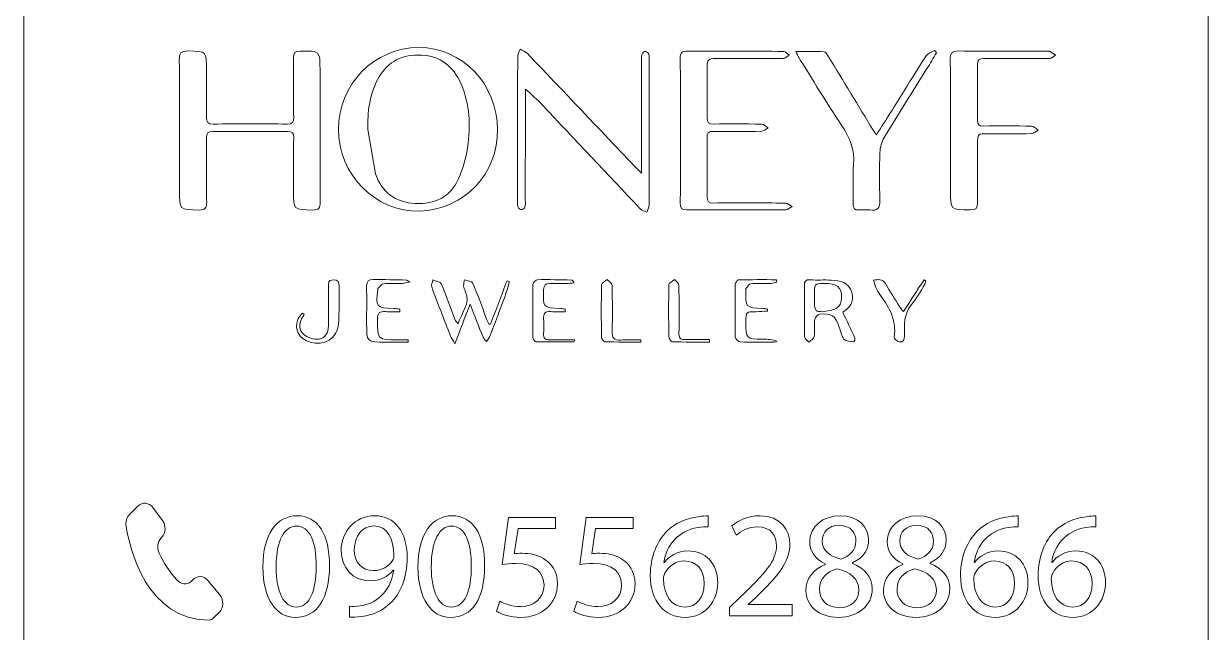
# Model space of a CAD drawing. Header units: millimetres. Extents: x -45 to 5, y 16 to 116.
# Drawn here: x -44.8 to 5.2, y 41.5 to 67.2 of the extents above; entities that cross this region are included whole.
import ezdxf

# ---------------------------------------------------------------- set-up
doc = ezdxf.new("R2010")
doc.units = ezdxf.units.MM
doc.header["$MEASUREMENT"] = 0
doc.layers.add('Layer 1', color=7, linetype='Continuous')

msp = doc.modelspace()

# ---------------------------------------------------------------- linework, layer by layer
at = {"layer": 'Layer 1', "color": 250, "lineweight": 18}
for points, knots in [([(-41.8021, 115.9394), (-41.8021, 115.9394), (2.1979, 115.9394), (2.1979, 115.9394), (3.8502, 115.9394), (5.1979, 114.5917), (5.1979, 112.9394), (5.1979, 112.9394), (5.1979, 18.9394), (5.1979, 18.9394), (5.1979, 17.2871), (3.8502, 15.9394), (2.1979, 15.9394), (2.1979, 15.9394), (-41.8021, 15.9394), (-41.8021, 15.9394), (-43.4544, 15.9394), (-44.8021, 17.2871), (-44.8021, 18.9394), (-44.8021, 18.9394), (-44.8021, 112.9394), (-44.8021, 112.9394), (-44.8021, 114.5917), (-43.4544, 115.9394), (-41.8021, 115.9394)], [0, 0, 0, 0, 0.125, 0.125, 0.125, 0.25, 0.25, 0.25, 0.375, 0.375, 0.375, 0.5, 0.5, 0.5, 0.625, 0.625, 0.625, 0.75, 0.75, 0.75, 0.875, 0.875, 0.875, 1, 1, 1, 1]), ([(-32.2937, 62.6971), (-32.2933, 61.6879), (-32.2986, 60.6786), (-32.2894, 59.6696), (-32.2873, 59.4392), (-32.3452, 59.3454), (-32.597, 59.3486), (-33.4109, 59.3588), (-33.4105, 59.3496), (-33.4102, 60.1677), (-33.4095, 60.917), (-33.4148, 61.6663), (-33.4067, 62.4153), (-33.4049, 62.6037), (-33.4659, 62.6696), (-33.6568, 62.6682), (-34.7116, 62.6615), (-35.7667, 62.6612), (-36.8219, 62.6686), (-37.0244, 62.67), (-37.0865, 62.5955), (-37.0854, 62.4001), (-37.0784, 61.4903), (-37.0872, 60.5805), (-37.0784, 59.671), (-37.0763, 59.4417), (-37.1352, 59.3461), (-37.3874, 59.3482), (-38.2277, 59.356), (-38.2277, 59.3468), (-38.2281, 60.185), (-38.2284, 62.0198), (-38.2238, 63.8546), (-38.2341, 65.6894), (-38.2358, 65.9632), (-38.1642, 66.0669), (-37.8753, 66.0616), (-37.0826, 66.0468), (-37.0823, 66.0577), (-37.0823, 65.2548), (-37.0823, 64.5898), (-37.0773, 63.9245), (-37.0861, 63.2595), (-37.089, 63.0527), (-37.0188, 62.9762), (-36.8078, 62.9776), (-35.7608, 62.985), (-34.713, 62.9847), (-33.666, 62.9776), (-33.4606, 62.9762), (-33.4049, 63.0556), (-33.4067, 63.2489), (-33.4144, 64.0899), (-33.4049, 64.9309), (-33.4137, 65.772), (-33.4158, 65.9808), (-33.3428, 66.0528), (-33.1361, 66.057), (-32.294, 66.0739), (-32.294, 66.0785), (-32.294, 65.2428), (-32.294, 64.3944), (-32.294, 63.5456), (-32.2937, 62.6971)], [0, 0, 0, 0, 0.047619, 0.047619, 0.047619, 0.0952381, 0.0952381, 0.0952381, 0.1428571, 0.1428571, 0.1428571, 0.1904762, 0.1904762, 0.1904762, 0.2380952, 0.2380952, 0.2380952, 0.2857143, 0.2857143, 0.2857143, 0.3333333, 0.3333333, 0.3333333, 0.3809524, 0.3809524, 0.3809524, 0.4285714, 0.4285714, 0.4285714, 0.4761905, 0.4761905, 0.4761905, 0.5238095, 0.5238095, 0.5238095, 0.5714286, 0.5714286, 0.5714286, 0.6190476, 0.6190476, 0.6190476, 0.6666667, 0.6666667, 0.6666667, 0.7142857, 0.7142857, 0.7142857, 0.7619048, 0.7619048, 0.7619048, 0.8095238, 0.8095238, 0.8095238, 0.8571429, 0.8571429, 0.8571429, 0.9047619, 0.9047619, 0.9047619, 0.952381, 0.952381, 0.952381, 1, 1, 1, 1]), ([(-24.7995, 62.7413), (-24.7759, 60.9153), (-26.1888, 59.3599), (-28.0899, 59.306), (-29.9705, 59.253), (-31.5154, 60.849), (-31.5164, 62.76), (-31.5175, 64.6576), (-30.0002, 66.2021), (-28.1297, 66.2081), (-26.2964, 66.2141), (-24.8059, 64.6622), (-24.7995, 62.7413)], [0, 0, 0, 0, 0.25, 0.25, 0.25, 0.5, 0.5, 0.5, 0.75, 0.75, 0.75, 1, 1, 1, 1]), ([(-18.7219, 60.9105), (-18.7219, 60.9105), (-18.7219, 61.289), (-18.7219, 61.289), (-18.7215, 62.7562), (-18.7215, 64.2238), (-18.7208, 65.6906), (-18.7208, 65.7746), (-18.73, 65.8646), (-18.7021, 65.9394), (-18.6845, 65.988), (-18.6054, 66.0434), (-18.555, 66.042), (-18.507, 66.041), (-18.44, 65.9792), (-18.4185, 65.9284), (-18.3927, 65.8695), (-18.4058, 65.7933), (-18.4058, 65.7245), (-18.4047, 63.6692), (-18.403, 61.6136), (-18.4079, 59.5583), (-18.4079, 59.4564), (-18.465, 59.3544), (-18.4957, 59.2528), (-18.592, 59.3011), (-18.7113, 59.3283), (-18.7808, 59.402), (-20.1616, 60.8601), (-21.5342, 62.3258), (-22.9136, 63.7849), (-23.1274, 64.0111), (-23.3662, 64.2132), (-23.6152, 64.4471), (-23.6195, 64.3593), (-23.6276, 64.2746), (-23.6279, 64.1903), (-23.629, 62.7079), (-23.6287, 61.2255), (-23.6297, 59.7428), (-23.6297, 59.6514), (-23.6198, 59.5548), (-23.6459, 59.4705), (-23.6608, 59.4225), (-23.7384, 59.3664), (-23.7885, 59.3657), (-23.8396, 59.365), (-23.913, 59.4168), (-23.9373, 59.4652), (-23.9656, 59.5216), (-23.9543, 59.5996), (-23.9543, 59.668), (-23.955, 61.7159), (-23.9567, 63.7638), (-23.9511, 65.8116), (-23.9507, 65.9192), (-23.8872, 66.0265), (-23.853, 66.1341), (-23.7518, 66.0794), (-23.6279, 66.0459), (-23.5525, 65.9665), (-22.0235, 64.3646), (-20.5006, 62.7573), (-18.9755, 61.1522), (-18.9141, 61.0876), (-18.8467, 61.029), (-18.7219, 60.9105)], [0, 0, 0, 0, 0.0454545, 0.0454545, 0.0454545, 0.0909091, 0.0909091, 0.0909091, 0.1363636, 0.1363636, 0.1363636, 0.1818182, 0.1818182, 0.1818182, 0.2272727, 0.2272727, 0.2272727, 0.2727273, 0.2727273, 0.2727273, 0.3181818, 0.3181818, 0.3181818, 0.3636364, 0.3636364, 0.3636364, 0.4090909, 0.4090909, 0.4090909, 0.4545455, 0.4545455, 0.4545455, 0.5, 0.5, 0.5, 0.5454545, 0.5454545, 0.5454545, 0.5909091, 0.5909091, 0.5909091, 0.6363636, 0.6363636, 0.6363636, 0.6818182, 0.6818182, 0.6818182, 0.7272727, 0.7272727, 0.7272727, 0.7727273, 0.7727273, 0.7727273, 0.8181818, 0.8181818, 0.8181818, 0.8636364, 0.8636364, 0.8636364, 0.9090909, 0.9090909, 0.9090909, 0.9545455, 0.9545455, 0.9545455, 1, 1, 1, 1]), ([(-17.0861, 62.6954), (-17.0861, 63.7118), (-17.0798, 64.7281), (-17.0911, 65.7441), (-17.0935, 65.9893), (-17.0046, 66.0599), (-16.7701, 66.0585), (-15.4179, 66.0496), (-14.0653, 66.0549), (-12.7131, 66.0443), (-12.6404, 66.0436), (-12.5688, 65.9413), (-12.4969, 65.8859), (-12.5759, 65.8376), (-12.6542, 65.7477), (-12.7339, 65.7469), (-13.6967, 65.7378), (-14.6594, 65.7346), (-15.6225, 65.7459), (-15.8676, 65.7487), (-15.964, 65.6729), (-15.9608, 65.421), (-15.9498, 64.6953), (-15.952, 63.9689), (-15.9601, 63.2433), (-15.9618, 63.0408), (-15.8811, 62.9773), (-15.6874, 62.9794), (-15.015, 62.9861), (-14.3426, 62.9889), (-13.6702, 62.9741), (-13.5711, 62.972), (-13.474, 62.8679), (-13.3756, 62.8111), (-13.4698, 62.7624), (-13.5633, 62.6735), (-13.6578, 62.6718), (-14.338, 62.6594), (-15.0182, 62.6591), (-15.698, 62.6686), (-15.8997, 62.6714), (-15.9618, 62.6002), (-15.9601, 62.4026), (-15.9516, 61.5701), (-15.9513, 60.7368), (-15.9594, 59.9039), (-15.9615, 59.7003), (-15.8842, 59.6425), (-15.6891, 59.6439), (-14.6731, 59.6506), (-13.6564, 59.6509), (-12.6404, 59.6404), (-12.5498, 59.6393), (-12.4598, 59.5437), (-12.3695, 59.4922), (-12.4577, 59.446), (-12.5455, 59.3603), (-12.6341, 59.3599), (-14.0247, 59.3514), (-15.4157, 59.3581), (-16.8064, 59.35), (-17.035, 59.3486), (-17.0904, 59.4358), (-17.0886, 59.6467), (-17.0805, 60.6627), (-17.0851, 61.6791), (-17.0851, 62.6954), (-17.0851, 62.6954), (-17.0861, 62.6954), (-17.0861, 62.6954)], [0, 0, 0, 0, 0.0434783, 0.0434783, 0.0434783, 0.0869565, 0.0869565, 0.0869565, 0.1304348, 0.1304348, 0.1304348, 0.173913, 0.173913, 0.173913, 0.2173913, 0.2173913, 0.2173913, 0.2608696, 0.2608696, 0.2608696, 0.3043478, 0.3043478, 0.3043478, 0.3478261, 0.3478261, 0.3478261, 0.3913043, 0.3913043, 0.3913043, 0.4347826, 0.4347826, 0.4347826, 0.4782609, 0.4782609, 0.4782609, 0.5217391, 0.5217391, 0.5217391, 0.5652174, 0.5652174, 0.5652174, 0.6086957, 0.6086957, 0.6086957, 0.6521739, 0.6521739, 0.6521739, 0.6956522, 0.6956522, 0.6956522, 0.7391304, 0.7391304, 0.7391304, 0.7826087, 0.7826087, 0.7826087, 0.826087, 0.826087, 0.826087, 0.8695652, 0.8695652, 0.8695652, 0.9130435, 0.9130435, 0.9130435, 0.9565217, 0.9565217, 0.9565217, 1, 1, 1, 1]), ([(-8.8066, 62.5208), (-8.3987, 63.1699), (-8.0167, 63.7766), (-7.6367, 64.3841), (-7.3291, 64.877), (-7.0335, 65.3772), (-6.7103, 65.8594), (-6.6384, 65.9674), (-6.4733, 66.0129), (-6.3512, 66.0873), (-6.3512, 66.0873), (-6.2736, 65.9893), (-6.2736, 65.9893), (-6.408, 65.7646), (-6.5393, 65.5377), (-6.6775, 65.3158), (-7.2794, 64.3496), (-7.8911, 63.3897), (-8.4792, 62.4149), (-8.5903, 62.2311), (-8.6545, 61.9934), (-8.6623, 61.7778), (-8.6852, 61.1054), (-8.6894, 60.4316), (-8.663, 59.7599), (-8.6496, 59.4202), (-8.7628, 59.307), (-9.0877, 59.3503), (-9.238, 59.3701), (-9.3936, 59.363), (-9.546, 59.3528), (-9.728, 59.3398), (-9.7869, 59.4188), (-9.7852, 59.5938), (-9.7792, 60.1519), (-9.8222, 60.7135), (-9.7735, 61.267), (-9.7188, 61.8942), (-9.934, 62.3959), (-10.2695, 62.9025), (-10.9112, 63.8698), (-11.5088, 64.866), (-12.1237, 65.8513), (-12.1505, 65.8937), (-12.165, 65.9438), (-12.2052, 66.038), (-11.7882, 66.038), (-11.4041, 66.0485), (-11.0216, 66.0277), (-10.9539, 66.0245), (-10.8809, 65.8997), (-10.8308, 65.8178), (-10.2025, 64.7877), (-9.5784, 63.7551), (-8.9519, 62.7236), (-8.9173, 62.6672), (-8.8746, 62.6157), (-8.8066, 62.5208)], [0, 0, 0, 0, 0.0526316, 0.0526316, 0.0526316, 0.1052632, 0.1052632, 0.1052632, 0.1578947, 0.1578947, 0.1578947, 0.2105263, 0.2105263, 0.2105263, 0.2631579, 0.2631579, 0.2631579, 0.3157895, 0.3157895, 0.3157895, 0.3684211, 0.3684211, 0.3684211, 0.4210526, 0.4210526, 0.4210526, 0.4736842, 0.4736842, 0.4736842, 0.5263158, 0.5263158, 0.5263158, 0.5789474, 0.5789474, 0.5789474, 0.6315789, 0.6315789, 0.6315789, 0.6842105, 0.6842105, 0.6842105, 0.7368421, 0.7368421, 0.7368421, 0.7894737, 0.7894737, 0.7894737, 0.8421053, 0.8421053, 0.8421053, 0.8947368, 0.8947368, 0.8947368, 0.9473684, 0.9473684, 0.9473684, 1, 1, 1, 1]), ([(-5.6887, 62.7233), (-5.6891, 63.7164), (-5.6817, 64.7102), (-5.6937, 65.7036), (-5.6965, 65.9632), (-5.6344, 66.0652), (-5.3497, 66.0613), (-4.1118, 66.0458), (-2.8739, 66.0543), (-1.6357, 66.0535), (-1.5898, 66.0535), (-1.5358, 66.0687), (-1.4999, 66.0497), (-1.4127, 66.0038), (-1.3337, 65.9421), (-1.2519, 65.8863), (-1.3316, 65.8384), (-1.4102, 65.7512), (-1.4917, 65.7484), (-1.896, 65.7339), (-2.3014, 65.741), (-2.7067, 65.741), (-3.2338, 65.7406), (-3.7612, 65.7364), (-4.2882, 65.7431), (-4.4692, 65.7456), (-4.5496, 65.693), (-4.5475, 65.4962), (-4.5387, 64.7095), (-4.5397, 63.9221), (-4.5461, 63.135), (-4.5475, 62.9551), (-4.4798, 62.8934), (-4.3034, 62.8948), (-3.6236, 62.9004), (-2.9431, 62.9032), (-2.2633, 62.8881), (-2.167, 62.8856), (-2.0731, 62.7791), (-1.9779, 62.7205), (-2.0714, 62.6701), (-2.1641, 62.5769), (-2.2583, 62.5752), (-2.8693, 62.5621), (-3.4807, 62.5692), (-4.0924, 62.5695), (-4.5429, 62.5695), (-4.5433, 62.5695), (-4.5436, 62.1307), (-4.544, 61.3055), (-4.5496, 60.4804), (-4.5397, 59.6552), (-4.5369, 59.4305), (-4.6001, 59.3479), (-4.8371, 59.3497), (-5.6887, 59.3557), (-5.6887, 59.3476), (-5.6887, 60.2017), (-5.6887, 60.2017), (-5.6887, 62.7233), (-5.6887, 62.7233)], [0, 0, 0, 0, 0.05, 0.05, 0.05, 0.1, 0.1, 0.1, 0.15, 0.15, 0.15, 0.2, 0.2, 0.2, 0.25, 0.25, 0.25, 0.3, 0.3, 0.3, 0.35, 0.35, 0.35, 0.4, 0.4, 0.4, 0.45, 0.45, 0.45, 0.5, 0.5, 0.5, 0.55, 0.55, 0.55, 0.6, 0.6, 0.6, 0.65, 0.65, 0.65, 0.7, 0.7, 0.7, 0.75, 0.75, 0.75, 0.8, 0.8, 0.8, 0.85, 0.85, 0.85, 0.9, 0.9, 0.9, 0.95, 0.95, 0.95, 1, 1, 1, 1]), ([(-29.9529, 60.8709), (-29.688, 60.1128), (-29.1087, 59.6662), (-28.2776, 59.6235), (-27.4521, 59.5808), (-26.7913, 59.9), (-26.4505, 60.6613), (-26.2399, 61.1323), (-26.1062, 61.6579), (-26.0455, 62.1719), (-25.9393, 63.0733), (-25.9979, 63.9764), (-26.4124, 64.8121), (-26.7663, 65.5261), (-27.3466, 65.8976), (-28.1566, 65.892), (-28.9418, 65.8863), (-29.5144, 65.536), (-29.8728, 64.8407), (-30.2111, 64.1845), (-30.2909, 63.4754), (-30.2796, 62.7498), (-30.2796, 62.7498), (-29.9529, 60.8709), (-29.9529, 60.8709)], [0, 0, 0, 0, 0.125, 0.125, 0.125, 0.25, 0.25, 0.25, 0.375, 0.375, 0.375, 0.5, 0.5, 0.5, 0.625, 0.625, 0.625, 0.75, 0.75, 0.75, 0.875, 0.875, 0.875, 1, 1, 1, 1]), ([(-32.9641, 54.9326), (-32.9948, 54.8821), (-33.0272, 54.8327), (-33.0554, 54.7809), (-33.1881, 54.5389), (-33.181, 54.263), (-32.9898, 54.1028), (-32.8244, 53.9649), (-32.5453, 53.8721), (-32.3354, 53.9004), (-32.0938, 53.9332), (-31.9375, 54.1632), (-31.9378, 54.4468), (-31.9393, 55.0045), (-31.9382, 55.5626), (-31.934, 56.1204), (-31.9329, 56.253), (-31.9604, 56.4005), (-31.7378, 56.4058), (-31.5329, 56.4104), (-31.4873, 56.3021), (-31.4884, 56.1398), (-31.4919, 55.599), (-31.4771, 55.0568), (-31.5113, 54.5174), (-31.548, 53.942), (-32.1432, 53.5874), (-32.7087, 53.7705), (-33.1906, 53.9261), (-33.3938, 54.293), (-33.2311, 54.7414), (-33.1962, 54.838), (-33.1013, 54.9128), (-33.0339, 54.9978), (-33.0106, 54.976), (-32.9874, 54.9545), (-32.9641, 54.9326)], [0, 0, 0, 0, 0.0833333, 0.0833333, 0.0833333, 0.1666667, 0.1666667, 0.1666667, 0.25, 0.25, 0.25, 0.3333333, 0.3333333, 0.3333333, 0.4166667, 0.4166667, 0.4166667, 0.5, 0.5, 0.5, 0.5833333, 0.5833333, 0.5833333, 0.6666667, 0.6666667, 0.6666667, 0.75, 0.75, 0.75, 0.8333333, 0.8333333, 0.8333333, 0.9166667, 0.9166667, 0.9166667, 1, 1, 1, 1]), ([(-28.574, 53.7692), (-28.574, 53.7692), (-29.5191, 53.7692), (-29.5191, 53.7692), (-30.3266, 53.7692), (-30.3269, 53.7692), (-30.3266, 54.5866), (-30.3266, 55.1066), (-30.3231, 55.6266), (-30.3273, 56.1462), (-30.3287, 56.3416), (-30.2419, 56.4253), (-30.05, 56.4207), (-29.5851, 56.4087), (-29.1197, 56.4016), (-28.6548, 56.3903), (-28.629, 56.3896), (-28.6036, 56.3688), (-28.4936, 56.3194), (-28.6509, 56.2841), (-28.7285, 56.2531), (-28.8068, 56.251), (-29.0742, 56.2443), (-29.3438, 56.264), (-29.6087, 56.2369), (-29.6958, 56.2281), (-29.772, 56.1074), (-29.8514, 56.0358), (-29.8602, 56.0277), (-29.857, 56.0065), (-29.8592, 55.9913), (-29.9558, 55.2604), (-29.9061, 55.2032), (-29.1744, 55.1919), (-29.0894, 55.1909), (-29.0047, 55.1718), (-28.9197, 55.1609), (-28.9208, 55.1263), (-28.9215, 55.091), (-28.9225, 55.0561), (-29.1257, 55.0561), (-29.33, 55.0445), (-29.5325, 55.0593), (-29.7759, 55.0773), (-29.8712, 54.9947), (-29.8701, 54.7372), (-29.8676, 53.8651), (-29.8757, 53.8651), (-29.0086, 53.8651), (-29.0086, 53.8651), (-28.5789, 53.8651), (-28.5789, 53.8651), (-28.5772, 53.8334), (-28.5758, 53.8013), (-28.574, 53.7692)], [0, 0, 0, 0, 0.0555556, 0.0555556, 0.0555556, 0.1111111, 0.1111111, 0.1111111, 0.1666667, 0.1666667, 0.1666667, 0.2222222, 0.2222222, 0.2222222, 0.2777778, 0.2777778, 0.2777778, 0.3333333, 0.3333333, 0.3333333, 0.3888889, 0.3888889, 0.3888889, 0.4444444, 0.4444444, 0.4444444, 0.5, 0.5, 0.5, 0.5555556, 0.5555556, 0.5555556, 0.6111111, 0.6111111, 0.6111111, 0.6666667, 0.6666667, 0.6666667, 0.7222222, 0.7222222, 0.7222222, 0.7777778, 0.7777778, 0.7777778, 0.8333333, 0.8333333, 0.8333333, 0.8888889, 0.8888889, 0.8888889, 0.9444444, 0.9444444, 0.9444444, 1, 1, 1, 1]), ([(-25.0982, 54.5295), (-24.8661, 55.1387), (-24.6343, 55.748), (-24.4022, 56.3576), (-24.368, 56.3456), (-24.3334, 56.334), (-24.2992, 56.3223), (-24.3609, 56.1205), (-24.4131, 55.9149), (-24.4858, 55.7169), (-24.6989, 55.1377), (-24.9187, 54.5605), (-25.1402, 53.9845), (-25.1656, 53.9185), (-25.2206, 53.8638), (-25.2616, 53.8038), (-25.3127, 53.8627), (-25.3843, 53.9135), (-25.4122, 53.9816), (-25.59, 54.4155), (-25.7579, 54.853), (-25.9639, 55.3779), (-26.1879, 54.787), (-26.3788, 54.2836), (-26.6028, 53.6934), (-26.6967, 53.8642), (-26.751, 53.9418), (-26.7845, 54.0271), (-27.054, 54.7161), (-27.325, 55.4051), (-27.5807, 56.0997), (-27.6114, 56.183), (-27.5521, 56.299), (-27.5345, 56.3999), (-27.411, 56.3474), (-27.2142, 56.3265), (-27.1757, 56.2373), (-26.9637, 55.7473), (-26.7916, 55.2407), (-26.6028, 54.7408), (-26.5774, 54.6731), (-26.5368, 54.6113), (-26.4589, 54.5461), (-26.3439, 55.0079), (-25.917, 55.3892), (-26.1629, 55.9272), (-26.1943, 55.9963), (-26.2317, 56.0701), (-26.2345, 56.1431), (-26.2373, 56.2299), (-26.2063, 56.3177), (-26.1901, 56.4052), (-26.0736, 56.3615), (-25.8863, 56.3484), (-25.8521, 56.2694), (-25.6408, 55.7801), (-25.4644, 55.2756), (-25.2753, 54.7768), (-25.2443, 54.6946), (-25.2093, 54.6138), (-25.1762, 54.5327), (-25.1762, 54.5327), (-25.0982, 54.5295), (-25.0982, 54.5295)], [0, 0, 0, 0, 0.047619, 0.047619, 0.047619, 0.0952381, 0.0952381, 0.0952381, 0.1428571, 0.1428571, 0.1428571, 0.1904762, 0.1904762, 0.1904762, 0.2380952, 0.2380952, 0.2380952, 0.2857143, 0.2857143, 0.2857143, 0.3333333, 0.3333333, 0.3333333, 0.3809524, 0.3809524, 0.3809524, 0.4285714, 0.4285714, 0.4285714, 0.4761905, 0.4761905, 0.4761905, 0.5238095, 0.5238095, 0.5238095, 0.5714286, 0.5714286, 0.5714286, 0.6190476, 0.6190476, 0.6190476, 0.6666667, 0.6666667, 0.6666667, 0.7142857, 0.7142857, 0.7142857, 0.7619048, 0.7619048, 0.7619048, 0.8095238, 0.8095238, 0.8095238, 0.8571429, 0.8571429, 0.8571429, 0.9047619, 0.9047619, 0.9047619, 0.952381, 0.952381, 0.952381, 1, 1, 1, 1]), ([(-21.9472, 55.0559), (-22.1475, 55.0559), (-22.349, 55.0429), (-22.548, 55.0594), (-22.7935, 55.0792), (-22.8764, 54.979), (-22.857, 54.7412), (-22.8408, 54.544), (-22.8432, 54.3433), (-22.8584, 54.1457), (-22.8757, 53.9161), (-22.7727, 53.8554), (-22.5607, 53.8635), (-22.228, 53.8766), (-21.895, 53.8671), (-21.5327, 53.8671), (-21.5658, 53.8173), (-21.5764, 53.7877), (-21.587, 53.7877), (-22.114, 53.7817), (-22.6407, 53.7722), (-23.1671, 53.7824), (-23.2179, 53.7831), (-23.3078, 53.9023), (-23.3089, 53.9676), (-23.3188, 54.7162), (-23.3202, 55.4655), (-23.3064, 56.2141), (-23.3054, 56.2829), (-23.1875, 56.4067), (-23.1219, 56.4081), (-22.6418, 56.4169), (-22.161, 56.4028), (-21.6805, 56.3919), (-21.6424, 56.3908), (-21.6046, 56.3605), (-21.5665, 56.2744), (-21.6776, 56.2652), (-21.7888, 56.2504), (-21.9003, 56.2483), (-22.137, 56.2437), (-22.374, 56.2423), (-22.6107, 56.2469), (-22.7868, 56.2504), (-22.8496, 56.1686), (-22.857, 55.9964), (-22.8891, 55.2252), (-22.8926, 55.226), (-22.1289, 55.1917), (-22.0657, 55.1889), (-22.0036, 55.172), (-21.9408, 55.1617), (-21.9429, 55.1261), (-21.9451, 55.0912), (-21.9472, 55.0559)], [0, 0, 0, 0, 0.0555556, 0.0555556, 0.0555556, 0.1111111, 0.1111111, 0.1111111, 0.1666667, 0.1666667, 0.1666667, 0.2222222, 0.2222222, 0.2222222, 0.2777778, 0.2777778, 0.2777778, 0.3333333, 0.3333333, 0.3333333, 0.3888889, 0.3888889, 0.3888889, 0.4444444, 0.4444444, 0.4444444, 0.5, 0.5, 0.5, 0.5555556, 0.5555556, 0.5555556, 0.6111111, 0.6111111, 0.6111111, 0.6666667, 0.6666667, 0.6666667, 0.7222222, 0.7222222, 0.7222222, 0.7777778, 0.7777778, 0.7777778, 0.8333333, 0.8333333, 0.8333333, 0.8888889, 0.8888889, 0.8888889, 0.9444444, 0.9444444, 0.9444444, 1, 1, 1, 1]), ([(-18.7529, 53.7764), (-19.2598, 53.7764), (-19.7668, 53.7704), (-20.2733, 53.7849), (-20.3238, 53.7863), (-20.4123, 53.9084), (-20.4134, 53.975), (-20.4243, 54.7152), (-20.4286, 55.4556), (-20.4113, 56.1954), (-20.4095, 56.272), (-20.2599, 56.345), (-20.1788, 56.4198), (-20.1061, 56.3379), (-19.9728, 56.2572), (-19.9703, 56.1735), (-19.9523, 55.5251), (-19.9495, 54.876), (-19.965, 54.2276), (-19.9714, 53.9532), (-19.892, 53.8378), (-19.6034, 53.86), (-19.3208, 53.8819), (-19.0351, 53.865), (-18.7508, 53.865), (-18.7515, 53.8353), (-18.7522, 53.8057), (-18.7529, 53.7764)], [0, 0, 0, 0, 0.1111111, 0.1111111, 0.1111111, 0.2222222, 0.2222222, 0.2222222, 0.3333333, 0.3333333, 0.3333333, 0.4444444, 0.4444444, 0.4444444, 0.5555556, 0.5555556, 0.5555556, 0.6666667, 0.6666667, 0.6666667, 0.7777778, 0.7777778, 0.7777778, 0.8888889, 0.8888889, 0.8888889, 1, 1, 1, 1]), ([(-15.8587, 53.7761), (-16.3829, 53.7761), (-16.9075, 53.7697), (-17.431, 53.7856), (-17.4828, 53.787), (-17.5717, 53.9228), (-17.5728, 53.9973), (-17.583, 54.731), (-17.5851, 55.4648), (-17.5668, 56.1982), (-17.5647, 56.2737), (-17.4162, 56.3457), (-17.3357, 56.4191), (-17.2708, 56.3372), (-17.1516, 56.2564), (-17.1498, 56.1732), (-17.1343, 55.4863), (-17.135, 54.7984), (-17.1435, 54.1112), (-17.1456, 53.9041), (-17.0532, 53.8731), (-16.8739, 53.8805), (-16.5353, 53.8939), (-16.1952, 53.8844), (-15.8558, 53.8844), (-15.8569, 53.8484), (-15.8576, 53.8124), (-15.8587, 53.7761)], [0, 0, 0, 0, 0.1111111, 0.1111111, 0.1111111, 0.2222222, 0.2222222, 0.2222222, 0.3333333, 0.3333333, 0.3333333, 0.4444444, 0.4444444, 0.4444444, 0.5555556, 0.5555556, 0.5555556, 0.6666667, 0.6666667, 0.6666667, 0.7777778, 0.7777778, 0.7777778, 0.8888889, 0.8888889, 0.8888889, 1, 1, 1, 1]), ([(-13.0206, 56.2972), (-13.1014, 56.2806), (-13.1822, 56.2517), (-13.2629, 56.2499), (-13.5455, 56.2432), (-13.8295, 56.2598), (-14.11, 56.2355), (-14.1837, 56.2291), (-14.2479, 56.107), (-14.3156, 56.0376), (-14.3195, 56.0333), (-14.316, 56.0227), (-14.3163, 56.0146), (-14.3492, 55.2223), (-14.3492, 55.223), (-13.5826, 55.193), (-13.5251, 55.1909), (-13.4683, 55.1768), (-13.4108, 55.1687), (-13.4086, 55.1394), (-13.4058, 55.1105), (-13.4034, 55.0815), (-13.5632, 55.0727), (-13.723, 55.0582), (-13.8828, 55.0572), (-14.3192, 55.0544), (-14.3192, 55.0561), (-14.3185, 54.6169), (-14.3167, 53.9008), (-14.3167, 53.9036), (-13.602, 53.8997), (-13.4069, 53.8987), (-13.2118, 53.8757), (-13.0104, 53.8122), (-13.0442, 53.7981), (-13.0781, 53.7713), (-13.1123, 53.7713), (-13.5935, 53.7688), (-14.0747, 53.7604), (-14.5552, 53.7801), (-14.6314, 53.7837), (-14.7647, 53.9188), (-14.7665, 53.9953), (-14.782, 54.728), (-14.7785, 55.4611), (-14.7686, 56.1938), (-14.7675, 56.2658), (-14.6889, 56.3974), (-14.6434, 56.3988), (-14.1071, 56.4133), (-13.5706, 56.408), (-13.034, 56.408), (-13.0294, 56.3709), (-13.0252, 56.3339), (-13.0206, 56.2972)], [0, 0, 0, 0, 0.0555556, 0.0555556, 0.0555556, 0.1111111, 0.1111111, 0.1111111, 0.1666667, 0.1666667, 0.1666667, 0.2222222, 0.2222222, 0.2222222, 0.2777778, 0.2777778, 0.2777778, 0.3333333, 0.3333333, 0.3333333, 0.3888889, 0.3888889, 0.3888889, 0.4444444, 0.4444444, 0.4444444, 0.5, 0.5, 0.5, 0.5555556, 0.5555556, 0.5555556, 0.6111111, 0.6111111, 0.6111111, 0.6666667, 0.6666667, 0.6666667, 0.7222222, 0.7222222, 0.7222222, 0.7777778, 0.7777778, 0.7777778, 0.8333333, 0.8333333, 0.8333333, 0.8888889, 0.8888889, 0.8888889, 0.9444444, 0.9444444, 0.9444444, 1, 1, 1, 1]), ([(-10.2339, 55.042), (-10.0543, 54.6645), (-9.88, 54.3075), (-9.717, 53.9455), (-9.6987, 53.905), (-9.7513, 53.7868), (-9.7558, 53.7875), (-9.903, 53.8143), (-10.1002, 53.8058), (-10.1806, 53.8979), (-10.2921, 54.0263), (-10.3153, 54.2313), (-10.3771, 54.4034), (-10.5559, 54.9009), (-10.6882, 54.9975), (-11.2065, 54.9492), (-11.2851, 54.9414), (-11.4044, 54.8183), (-11.4139, 54.7375), (-11.4425, 54.4966), (-11.4061, 54.2475), (-11.4375, 54.0069), (-11.4488, 53.9201), (-11.5808, 53.8492), (-11.658, 53.7709), (-11.7219, 53.8471), (-11.8397, 53.9223), (-11.8411, 53.9992), (-11.8552, 54.7174), (-11.8464, 55.4357), (-11.8517, 56.1536), (-11.8528, 56.3286), (-11.8203, 56.4199), (-11.609, 56.4026), (-11.3141, 56.3787), (-11.0149, 56.4072), (-10.7189, 56.3885), (-10.3443, 56.3645), (-9.9749, 56.3067), (-9.8483, 55.8657), (-9.7294, 55.453), (-9.9523, 55.2021), (-10.2339, 55.042)], [0, 0, 0, 0, 0.0714286, 0.0714286, 0.0714286, 0.1428571, 0.1428571, 0.1428571, 0.2142857, 0.2142857, 0.2142857, 0.2857143, 0.2857143, 0.2857143, 0.3571429, 0.3571429, 0.3571429, 0.4285714, 0.4285714, 0.4285714, 0.5, 0.5, 0.5, 0.5714286, 0.5714286, 0.5714286, 0.6428571, 0.6428571, 0.6428571, 0.7142857, 0.7142857, 0.7142857, 0.7857143, 0.7857143, 0.7857143, 0.8571429, 0.8571429, 0.8571429, 0.9285714, 0.9285714, 0.9285714, 1, 1, 1, 1]), ([(-11.4248, 55.6812), (-11.4255, 55.1048), (-11.41, 55.067), (-11.1708, 55.0681), (-10.539, 55.0713), (-10.2825, 55.2371), (-10.2815, 55.6435), (-10.2801, 56.1088), (-10.4529, 56.246), (-11.0407, 56.2464), (-11.4241, 56.2467), (-11.4241, 56.2467), (-11.4248, 55.6812)], [0, 0, 0, 0, 0.25, 0.25, 0.25, 0.5, 0.5, 0.5, 0.75, 0.75, 0.75, 1, 1, 1, 1]), ([(-7.6731, 55.0594), (-7.3697, 55.5264), (-7.0847, 55.9639), (-6.8, 56.4017), (-6.7753, 56.3893), (-6.7502, 56.3766), (-6.7248, 56.3639), (-6.739, 56.3153), (-6.7421, 56.2599), (-6.7679, 56.2186), (-6.9482, 55.9268), (-7.1023, 55.6111), (-7.3246, 55.355), (-7.6685, 54.9574), (-7.6276, 54.4985), (-7.6258, 54.0374), (-7.6255, 53.8821), (-7.6583, 53.7389), (-7.8463, 53.7784), (-7.9324, 53.7968), (-8.071, 53.9234), (-8.0622, 53.982), (-7.9543, 54.6727), (-8.2527, 55.2213), (-8.6373, 55.7469), (-8.7135, 55.851), (-8.7794, 55.9649), (-8.8341, 56.0817), (-8.8793, 56.178), (-8.9011, 56.2856), (-8.9332, 56.3879), (-8.7477, 56.4066), (-8.5614, 56.4677), (-8.433, 56.2429), (-8.2439, 55.9124), (-8.0333, 55.5942), (-7.8305, 55.2717), (-7.7913, 55.2097), (-7.743, 55.1532), (-7.6731, 55.0594)], [0, 0, 0, 0, 0.0769231, 0.0769231, 0.0769231, 0.1538462, 0.1538462, 0.1538462, 0.2307692, 0.2307692, 0.2307692, 0.3076923, 0.3076923, 0.3076923, 0.3846154, 0.3846154, 0.3846154, 0.4615385, 0.4615385, 0.4615385, 0.5384615, 0.5384615, 0.5384615, 0.6153846, 0.6153846, 0.6153846, 0.6923077, 0.6923077, 0.6923077, 0.7692308, 0.7692308, 0.7692308, 0.8461538, 0.8461538, 0.8461538, 0.9230769, 0.9230769, 0.9230769, 1, 1, 1, 1]), ([(-39.01, 45.4903), (-39.01, 45.4903), (-38.9705, 45.5347), (-38.9705, 45.5347), (-38.803, 45.7242), (-38.7906, 46.0297), (-38.9427, 46.236), (-38.9427, 46.236), (-39.3477, 46.7867), (-39.3477, 46.7867), (-39.5103, 47.0083), (-39.8003, 47.0326), (-39.9897, 46.8411), (-39.9897, 46.8411), (-40.3375, 46.4897), (-40.3375, 46.4897), (-40.4575, 46.3683), (-40.5118, 46.1852), (-40.4825, 46.005), (-40.3248, 45.0362), (-39.6207, 42.0345), (-36.9459, 42.0345), (-36.8856, 42.0345), (-36.7131, 42.1946), (-36.5505, 42.3611), (-36.36, 42.5559), (-36.3469, 42.8924), (-36.523, 43.1041), (-36.523, 43.1041), (-37.0281, 43.713), (-37.0281, 43.713), (-37.2024, 43.9232), (-37.4924, 43.9264), (-37.672, 43.7207), (-37.8314, 43.5376), (-38.0833, 43.5165), (-38.2629, 43.6735), (-38.4795, 43.8622), (-38.773, 44.2143), (-39.087, 44.8673), (-39.185, 45.0712), (-39.1543, 45.3273), (-39.01, 45.4903)], [0, 0, 0, 0, 0.0714286, 0.0714286, 0.0714286, 0.1428571, 0.1428571, 0.1428571, 0.2142857, 0.2142857, 0.2142857, 0.2857143, 0.2857143, 0.2857143, 0.3571429, 0.3571429, 0.3571429, 0.4285714, 0.4285714, 0.4285714, 0.5, 0.5, 0.5, 0.5714286, 0.5714286, 0.5714286, 0.6428571, 0.6428571, 0.6428571, 0.7142857, 0.7142857, 0.7142857, 0.7857143, 0.7857143, 0.7857143, 0.8571429, 0.8571429, 0.8571429, 0.9285714, 0.9285714, 0.9285714, 1, 1, 1, 1]), ([(-31.8945, 44.3421), (-31.8945, 42.9321), (-32.4177, 42.1538), (-33.3363, 42.1538), (-34.1466, 42.1538), (-34.6952, 42.913), (-34.7079, 44.2846), (-34.7079, 45.6756), (-34.1082, 46.4411), (-33.2661, 46.4411), (-32.3919, 46.4411), (-31.8945, 45.6629), (-31.8945, 44.3421)], [0, 0, 0, 0, 0.25, 0.25, 0.25, 0.5, 0.5, 0.5, 0.75, 0.75, 0.75, 1, 1, 1, 1]), ([(-34.1466, 44.2783), (-34.1466, 43.1998), (-33.815, 42.5874), (-33.3045, 42.5874), (-32.7302, 42.5874), (-32.4558, 43.2573), (-32.4558, 44.3164), (-32.4558, 45.3373), (-32.7175, 46.0069), (-33.2982, 46.0069), (-33.7893, 46.0069), (-34.1466, 45.4075), (-34.1466, 44.2783)], [0, 0, 0, 0, 0.25, 0.25, 0.25, 0.5, 0.5, 0.5, 0.75, 0.75, 0.75, 1, 1, 1, 1]), ([(-31.0517, 42.619), (-30.9303, 42.6063), (-30.7899, 42.619), (-30.5983, 42.6384), (-30.2734, 42.6832), (-29.9669, 42.8173), (-29.7309, 43.0406), (-29.4568, 43.2893), (-29.2588, 43.653), (-29.1823, 44.1444), (-29.1823, 44.1444), (-29.2013, 44.1444), (-29.2013, 44.1444), (-29.431, 43.8633), (-29.763, 43.6975), (-30.1778, 43.6975), (-30.924, 43.6975), (-31.4027, 44.2594), (-31.4027, 44.9675), (-31.4027, 45.7517), (-30.8347, 46.441), (-29.9859, 46.441), (-29.1375, 46.441), (-28.6143, 45.7517), (-28.6143, 44.6926), (-28.6143, 43.7804), (-28.9209, 43.1429), (-29.329, 42.7467), (-29.648, 42.4342), (-30.0882, 42.2426), (-30.5348, 42.1918), (-30.7387, 42.16), (-30.9176, 42.1537), (-31.0517, 42.16), (-31.0517, 42.16), (-31.0517, 42.619), (-31.0517, 42.619)], [0, 0, 0, 0, 0.0833333, 0.0833333, 0.0833333, 0.1666667, 0.1666667, 0.1666667, 0.25, 0.25, 0.25, 0.3333333, 0.3333333, 0.3333333, 0.4166667, 0.4166667, 0.4166667, 0.5, 0.5, 0.5, 0.5833333, 0.5833333, 0.5833333, 0.6666667, 0.6666667, 0.6666667, 0.75, 0.75, 0.75, 0.8333333, 0.8333333, 0.8333333, 0.9166667, 0.9166667, 0.9166667, 1, 1, 1, 1]), ([(-30.8474, 45.0052), (-30.8474, 44.4884), (-30.5348, 44.125), (-30.0501, 44.125), (-29.6737, 44.125), (-29.3798, 44.3099), (-29.2334, 44.5589), (-29.2013, 44.6097), (-29.1823, 44.6739), (-29.1823, 44.7632), (-29.1823, 45.4712), (-29.4437, 46.0131), (-30.0307, 46.0131), (-30.5094, 46.0131), (-30.8474, 45.5926), (-30.8474, 45.0052)], [0, 0, 0, 0, 0.2, 0.2, 0.2, 0.4, 0.4, 0.4, 0.6, 0.6, 0.6, 0.8, 0.8, 0.8, 1, 1, 1, 1]), ([(-25.3474, 44.3421), (-25.3474, 42.9321), (-25.8706, 42.1538), (-26.7892, 42.1538), (-27.5996, 42.1538), (-28.1481, 42.913), (-28.1608, 44.2846), (-28.1608, 45.6756), (-27.5615, 46.4411), (-26.719, 46.4411), (-25.8448, 46.4411), (-25.3474, 45.6629), (-25.3474, 44.3421)], [0, 0, 0, 0, 0.25, 0.25, 0.25, 0.5, 0.5, 0.5, 0.75, 0.75, 0.75, 1, 1, 1, 1]), ([(-27.5996, 44.2783), (-27.5996, 43.1998), (-27.2679, 42.5874), (-26.7575, 42.5874), (-26.1832, 42.5874), (-25.9087, 43.2573), (-25.9087, 44.3164), (-25.9087, 45.3373), (-26.1705, 46.0069), (-26.7511, 46.0069), (-27.2422, 46.0069), (-27.5996, 45.4075), (-27.5996, 44.2783)], [0, 0, 0, 0, 0.25, 0.25, 0.25, 0.5, 0.5, 0.5, 0.75, 0.75, 0.75, 1, 1, 1, 1]), ([(-22.3544, 45.8985), (-22.3544, 45.8985), (-23.9369, 45.8985), (-23.9369, 45.8985), (-23.9369, 45.8985), (-24.096, 44.8331), (-24.096, 44.8331), (-24.0008, 44.8462), (-23.9112, 44.8589), (-23.7581, 44.8589), (-23.4392, 44.8589), (-23.1203, 44.7887), (-22.8649, 44.6352), (-22.5392, 44.4507), (-22.2715, 44.093), (-22.2715, 43.5698), (-22.2715, 42.7595), (-22.916, 42.1538), (-23.8156, 42.1538), (-24.2686, 42.1538), (-24.6513, 42.2811), (-24.8492, 42.4088), (-24.8492, 42.4088), (-24.7088, 42.836), (-24.7088, 42.836), (-24.5367, 42.7341), (-24.1984, 42.6064), (-23.8219, 42.6064), (-23.2924, 42.6064), (-22.8395, 42.951), (-22.8395, 43.506), (-22.8458, 44.0422), (-23.2032, 44.425), (-24.0325, 44.425), (-24.2686, 44.425), (-24.4538, 44.3996), (-24.6065, 44.3798), (-24.6065, 44.3798), (-24.3388, 46.3709), (-24.3388, 46.3709), (-24.3388, 46.3709), (-22.3544, 46.3709), (-22.3544, 46.3709), (-22.3544, 46.3709), (-22.3544, 45.8985), (-22.3544, 45.8985)], [0, 0, 0, 0, 0.0666667, 0.0666667, 0.0666667, 0.1333333, 0.1333333, 0.1333333, 0.2, 0.2, 0.2, 0.2666667, 0.2666667, 0.2666667, 0.3333333, 0.3333333, 0.3333333, 0.4, 0.4, 0.4, 0.4666667, 0.4666667, 0.4666667, 0.5333333, 0.5333333, 0.5333333, 0.6, 0.6, 0.6, 0.6666667, 0.6666667, 0.6666667, 0.7333333, 0.7333333, 0.7333333, 0.8, 0.8, 0.8, 0.8666667, 0.8666667, 0.8666667, 0.9333333, 0.9333333, 0.9333333, 1, 1, 1, 1]), ([(-19.0812, 45.8985), (-19.0812, 45.8985), (-20.6634, 45.8985), (-20.6634, 45.8985), (-20.6634, 45.8985), (-20.8229, 44.8331), (-20.8229, 44.8331), (-20.7273, 44.8462), (-20.638, 44.8589), (-20.4846, 44.8589), (-20.166, 44.8589), (-19.8464, 44.7887), (-19.5917, 44.6352), (-19.2661, 44.4507), (-18.9983, 44.093), (-18.9983, 43.5698), (-18.9983, 42.7595), (-19.6425, 42.1538), (-20.5421, 42.1538), (-20.995, 42.1538), (-21.3781, 42.2811), (-21.5757, 42.4088), (-21.5757, 42.4088), (-21.4353, 42.836), (-21.4353, 42.836), (-21.2631, 42.7341), (-20.9248, 42.6064), (-20.5488, 42.6064), (-20.0189, 42.6064), (-19.5663, 42.951), (-19.5663, 43.506), (-19.5723, 44.0422), (-19.9293, 44.425), (-20.759, 44.425), (-20.995, 44.425), (-21.1799, 44.3996), (-21.3333, 44.3798), (-21.3333, 44.3798), (-21.0656, 46.3709), (-21.0656, 46.3709), (-21.0656, 46.3709), (-19.0812, 46.3709), (-19.0812, 46.3709), (-19.0812, 46.3709), (-19.0812, 45.8985), (-19.0812, 45.8985)], [0, 0, 0, 0, 0.0666667, 0.0666667, 0.0666667, 0.1333333, 0.1333333, 0.1333333, 0.2, 0.2, 0.2, 0.2666667, 0.2666667, 0.2666667, 0.3333333, 0.3333333, 0.3333333, 0.4, 0.4, 0.4, 0.4666667, 0.4666667, 0.4666667, 0.5333333, 0.5333333, 0.5333333, 0.6, 0.6, 0.6, 0.6666667, 0.6666667, 0.6666667, 0.7333333, 0.7333333, 0.7333333, 0.8, 0.8, 0.8, 0.8666667, 0.8666667, 0.8666667, 0.9333333, 0.9333333, 0.9333333, 1, 1, 1, 1]), ([(-15.9159, 45.9753), (-16.0305, 45.9816), (-16.1773, 45.9753), (-16.3371, 45.9499), (-17.2176, 45.8031), (-17.6833, 45.1589), (-17.7789, 44.4756), (-17.7789, 44.4756), (-17.7595, 44.4756), (-17.7595, 44.4756), (-17.5619, 44.7374), (-17.2176, 44.9547), (-16.7583, 44.9547), (-16.0242, 44.9547), (-15.5077, 44.4252), (-15.5077, 43.6145), (-15.5077, 42.855), (-16.0242, 42.1536), (-16.8857, 42.1536), (-17.7725, 42.1536), (-18.3532, 42.8423), (-18.3532, 43.921), (-18.3532, 44.7374), (-18.0593, 45.3819), (-17.6512, 45.7904), (-17.3065, 46.1284), (-16.8476, 46.3386), (-16.324, 46.4025), (-16.1582, 46.4282), (-16.0178, 46.4346), (-15.9159, 46.4346), (-15.9159, 46.4346), (-15.9159, 45.9753), (-15.9159, 45.9753)], [0, 0, 0, 0, 0.0909091, 0.0909091, 0.0909091, 0.1818182, 0.1818182, 0.1818182, 0.2727273, 0.2727273, 0.2727273, 0.3636364, 0.3636364, 0.3636364, 0.4545455, 0.4545455, 0.4545455, 0.5454545, 0.5454545, 0.5454545, 0.6363636, 0.6363636, 0.6363636, 0.7272727, 0.7272727, 0.7272727, 0.8181818, 0.8181818, 0.8181818, 0.9090909, 0.9090909, 0.9090909, 1, 1, 1, 1]), ([(-15.0094, 42.2236), (-15.0094, 42.2236), (-15.0094, 42.5683), (-15.0094, 42.5683), (-15.0094, 42.5683), (-14.5692, 42.9955), (-14.5692, 42.9955), (-13.5101, 44.0037), (-13.0318, 44.5396), (-13.0251, 45.1651), (-13.0251, 45.5859), (-13.2293, 45.9754), (-13.8485, 45.9754), (-14.2242, 45.9754), (-14.5371, 45.7842), (-14.7283, 45.6244), (-14.7283, 45.6244), (-14.9071, 46.0199), (-14.9071, 46.0199), (-14.62, 46.2622), (-14.2115, 46.4411), (-13.7334, 46.4411), (-12.8406, 46.4411), (-12.4638, 45.8287), (-12.4638, 45.2349), (-12.4638, 44.4694), (-13.0187, 43.8506), (-13.8929, 43.0089), (-13.8929, 43.0089), (-14.2242, 42.702), (-14.2242, 42.702), (-14.2242, 42.702), (-14.2242, 42.6893), (-14.2242, 42.6893), (-14.2242, 42.6893), (-12.3615, 42.6893), (-12.3615, 42.6893), (-12.3615, 42.6893), (-12.3615, 42.2236), (-12.3615, 42.2236), (-12.3615, 42.2236), (-15.0094, 42.2236), (-15.0094, 42.2236)], [0, 0, 0, 0, 0.0714286, 0.0714286, 0.0714286, 0.1428571, 0.1428571, 0.1428571, 0.2142857, 0.2142857, 0.2142857, 0.2857143, 0.2857143, 0.2857143, 0.3571429, 0.3571429, 0.3571429, 0.4285714, 0.4285714, 0.4285714, 0.5, 0.5, 0.5, 0.5714286, 0.5714286, 0.5714286, 0.6428571, 0.6428571, 0.6428571, 0.7142857, 0.7142857, 0.7142857, 0.7857143, 0.7857143, 0.7857143, 0.8571429, 0.8571429, 0.8571429, 0.9285714, 0.9285714, 0.9285714, 1, 1, 1, 1]), ([(-11.7869, 43.2765), (-11.7869, 43.7997), (-11.4739, 44.1698), (-10.9635, 44.3864), (-10.9635, 44.3864), (-10.9702, 44.4058), (-10.9702, 44.4058), (-11.4291, 44.6224), (-11.6274, 44.9797), (-11.6274, 45.3374), (-11.6274, 45.9943), (-11.0721, 46.4413), (-10.3451, 46.4413), (-9.5411, 46.4413), (-9.1389, 45.9372), (-9.1389, 45.4204), (-9.1389, 45.0693), (-9.3114, 44.6926), (-9.8215, 44.4506), (-9.8215, 44.4506), (-9.8215, 44.4312), (-9.8215, 44.4312), (-9.3047, 44.2269), (-8.9862, 43.8632), (-8.9862, 43.3591), (-8.9862, 42.6383), (-9.6049, 42.1536), (-10.3959, 42.1536), (-11.2637, 42.1536), (-11.7869, 42.6704), (-11.7869, 43.2765)], [0, 0, 0, 0, 0.1, 0.1, 0.1, 0.2, 0.2, 0.2, 0.3, 0.3, 0.3, 0.4, 0.4, 0.4, 0.5, 0.5, 0.5, 0.6, 0.6, 0.6, 0.7, 0.7, 0.7, 0.8, 0.8, 0.8, 0.9, 0.9, 0.9, 1, 1, 1, 1]), ([(-11.0975, 45.3755), (-11.0975, 44.9607), (-10.785, 44.7374), (-10.3066, 44.6097), (-9.9492, 44.731), (-9.6751, 44.9861), (-9.6751, 45.3628), (-9.6751, 45.6945), (-9.8727, 46.0388), (-10.3768, 46.0388), (-10.8421, 46.0388), (-11.0975, 45.7329), (-11.0975, 45.3755)], [0, 0, 0, 0, 0.25, 0.25, 0.25, 0.5, 0.5, 0.5, 0.75, 0.75, 0.75, 1, 1, 1, 1]), ([(-8.5137, 43.2765), (-8.5137, 43.7997), (-8.2008, 44.1698), (-7.6903, 44.3864), (-7.6903, 44.3864), (-7.697, 44.4058), (-7.697, 44.4058), (-8.156, 44.6224), (-8.3542, 44.9797), (-8.3542, 45.3374), (-8.3542, 45.9943), (-7.7989, 46.4413), (-7.0715, 46.4413), (-6.2679, 46.4413), (-5.8657, 45.9372), (-5.8657, 45.4204), (-5.8657, 45.0693), (-6.0382, 44.6926), (-6.5484, 44.4506), (-6.5484, 44.4506), (-6.5484, 44.4312), (-6.5484, 44.4312), (-6.0315, 44.2269), (-5.713, 43.8632), (-5.713, 43.3591), (-5.713, 42.6383), (-6.3314, 42.1536), (-7.1227, 42.1536), (-7.9905, 42.1536), (-8.5137, 42.6704), (-8.5137, 43.2765)], [0, 0, 0, 0, 0.1, 0.1, 0.1, 0.2, 0.2, 0.2, 0.3, 0.3, 0.3, 0.4, 0.4, 0.4, 0.5, 0.5, 0.5, 0.6, 0.6, 0.6, 0.7, 0.7, 0.7, 0.8, 0.8, 0.8, 0.9, 0.9, 0.9, 1, 1, 1, 1]), ([(-7.8243, 45.3755), (-7.8243, 44.9607), (-7.5118, 44.7374), (-7.0334, 44.6097), (-6.6761, 44.731), (-6.4019, 44.9861), (-6.4019, 45.3628), (-6.4019, 45.6945), (-6.5995, 46.0388), (-7.1036, 46.0388), (-7.5689, 46.0388), (-7.8243, 45.7329), (-7.8243, 45.3755)], [0, 0, 0, 0, 0.25, 0.25, 0.25, 0.5, 0.5, 0.5, 0.75, 0.75, 0.75, 1, 1, 1, 1]), ([(-2.8218, 45.9753), (-2.9364, 45.9816), (-3.0832, 45.9753), (-3.243, 45.9499), (-4.1235, 45.8031), (-4.5892, 45.1589), (-4.6848, 44.4756), (-4.6848, 44.4756), (-4.6654, 44.4756), (-4.6654, 44.4756), (-4.4678, 44.7374), (-4.1235, 44.9547), (-3.6642, 44.9547), (-2.9301, 44.9547), (-2.4136, 44.4252), (-2.4136, 43.6145), (-2.4136, 42.855), (-2.9301, 42.1536), (-3.7916, 42.1536), (-4.6785, 42.1536), (-5.2591, 42.8423), (-5.2591, 43.921), (-5.2591, 44.7374), (-4.966, 45.3819), (-4.5575, 45.7904), (-4.2124, 46.1284), (-3.7535, 46.3386), (-3.2303, 46.4025), (-3.0641, 46.4282), (-2.9241, 46.4346), (-2.8218, 46.4346), (-2.8218, 46.4346), (-2.8218, 45.9753), (-2.8218, 45.9753)], [0, 0, 0, 0, 0.0909091, 0.0909091, 0.0909091, 0.1818182, 0.1818182, 0.1818182, 0.2727273, 0.2727273, 0.2727273, 0.3636364, 0.3636364, 0.3636364, 0.4545455, 0.4545455, 0.4545455, 0.5454545, 0.5454545, 0.5454545, 0.6363636, 0.6363636, 0.6363636, 0.7272727, 0.7272727, 0.7272727, 0.8181818, 0.8181818, 0.8181818, 0.9090909, 0.9090909, 0.9090909, 1, 1, 1, 1]), ([(0.4517, 45.9753), (0.3371, 45.9816), (0.1903, 45.9753), (0.0305, 45.9499), (-0.85, 45.8031), (-1.3157, 45.1589), (-1.4113, 44.4756), (-1.4113, 44.4756), (-1.3919, 44.4756), (-1.3919, 44.4756), (-1.1943, 44.7374), (-0.85, 44.9547), (-0.3907, 44.9547), (0.3434, 44.9547), (0.8599, 44.4252), (0.8599, 43.6145), (0.8599, 42.855), (0.3434, 42.1536), (-0.518, 42.1536), (-1.4049, 42.1536), (-1.9852, 42.8423), (-1.9852, 43.921), (-1.9852, 44.7374), (-1.6917, 45.3819), (-1.2836, 45.7904), (-0.9389, 46.1284), (-0.4796, 46.3386), (0.0436, 46.4025), (0.2094, 46.4282), (0.3498, 46.4346), (0.4517, 46.4346), (0.4517, 46.4346), (0.4517, 45.9753), (0.4517, 45.9753)], [0, 0, 0, 0, 0.0909091, 0.0909091, 0.0909091, 0.1818182, 0.1818182, 0.1818182, 0.2727273, 0.2727273, 0.2727273, 0.3636364, 0.3636364, 0.3636364, 0.4545455, 0.4545455, 0.4545455, 0.5454545, 0.5454545, 0.5454545, 0.6363636, 0.6363636, 0.6363636, 0.7272727, 0.7272727, 0.7272727, 0.8181818, 0.8181818, 0.8181818, 0.9090909, 0.9090909, 0.9090909, 1, 1, 1, 1]), ([(-16.0757, 43.5827), (-16.0757, 44.1761), (-16.4136, 44.5335), (-16.9305, 44.5335), (-17.2684, 44.5335), (-17.581, 44.3229), (-17.7344, 44.023), (-17.7725, 43.9591), (-17.7979, 43.8759), (-17.7979, 43.7743), (-17.7852, 43.0913), (-17.4723, 42.5875), (-16.8857, 42.5875), (-16.4009, 42.5875), (-16.0757, 42.989), (-16.0757, 43.5827)], [0, 0, 0, 0, 0.2, 0.2, 0.2, 0.4, 0.4, 0.4, 0.6, 0.6, 0.6, 0.8, 0.8, 0.8, 1, 1, 1, 1]), ([(-2.9816, 43.5827), (-2.9816, 44.1761), (-3.3196, 44.5335), (-3.8367, 44.5335), (-4.1743, 44.5335), (-4.4872, 44.3229), (-4.6404, 44.023), (-4.6785, 43.9591), (-4.7039, 43.8759), (-4.7039, 43.7743), (-4.6912, 43.0913), (-4.3786, 42.5875), (-3.7916, 42.5875), (-3.3069, 42.5875), (-2.9816, 42.989), (-2.9816, 43.5827)], [0, 0, 0, 0, 0.2, 0.2, 0.2, 0.4, 0.4, 0.4, 0.6, 0.6, 0.6, 0.8, 0.8, 0.8, 1, 1, 1, 1]), ([(0.2919, 43.5827), (0.2919, 44.1761), (-0.046, 44.5335), (-0.5628, 44.5335), (-0.9008, 44.5335), (-1.2134, 44.3229), (-1.3668, 44.023), (-1.4049, 43.9591), (-1.4303, 43.8759), (-1.4303, 43.7743), (-1.4176, 43.0913), (-1.1047, 42.5875), (-0.518, 42.5875), (-0.0333, 42.5875), (0.2919, 42.989), (0.2919, 43.5827)], [0, 0, 0, 0, 0.2, 0.2, 0.2, 0.4, 0.4, 0.4, 0.6, 0.6, 0.6, 0.8, 0.8, 0.8, 1, 1, 1, 1]), ([(-9.5538, 43.3019), (-9.5538, 43.806), (-9.9044, 44.0484), (-10.4661, 44.2079), (-10.9508, 44.0674), (-11.2122, 43.7485), (-11.2122, 43.3531), (-11.2319, 42.9319), (-10.9127, 42.5618), (-10.3835, 42.5618), (-9.879, 42.5618), (-9.5538, 42.8747), (-9.5538, 43.3019)], [0, 0, 0, 0, 0.25, 0.25, 0.25, 0.5, 0.5, 0.5, 0.75, 0.75, 0.75, 1, 1, 1, 1]), ([(-6.2806, 43.3019), (-6.2806, 43.806), (-6.6313, 44.0484), (-7.1929, 44.2079), (-7.6776, 44.0674), (-7.939, 43.7485), (-7.939, 43.3531), (-7.9584, 42.9319), (-7.6395, 42.5618), (-7.1103, 42.5618), (-6.6059, 42.5618), (-6.2806, 42.8747), (-6.2806, 43.3019)], [0, 0, 0, 0, 0.25, 0.25, 0.25, 0.5, 0.5, 0.5, 0.75, 0.75, 0.75, 1, 1, 1, 1])]:
    msp.add_open_spline(points, degree=3, knots=knots, dxfattribs=at)

doc.saveas('drawing.dxf')
